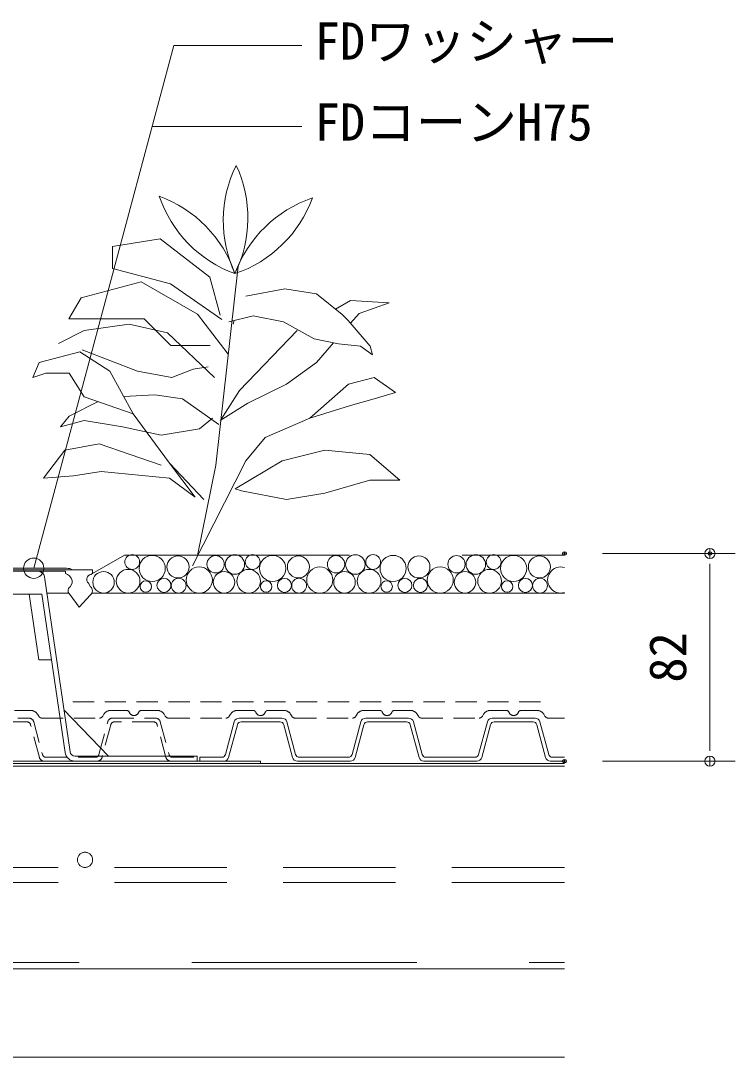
# Model space of a CAD drawing. Units: millimetres, scale not verified. Extents: x -1485 to 1485, y -1050 to 1050.
# Drawn here: x 637.7 to 920, y -255.8 to 153.7 of the extents above; entities that cross this region are included whole.
import ezdxf
from ezdxf.enums import TextEntityAlignment as Align

# ---------------------------------------------------------------- set-up
doc = ezdxf.new("R2010")
doc.units = ezdxf.units.MM
doc.header["$LTSCALE"] = 7
doc.header["$PDMODE"] = 32
doc.header["$PDSIZE"] = 1.4
for name, pattern in [('DASHED1', [1.8, 1.2, -0.6]), ('USER1', [19.05, 12.7, -6.35]), ('USER2', [9.525, 6.35, -3.175])]:
    doc.linetypes.add(name, pattern=pattern)
for name, color, linetype, lineweight in [('0-0_0', 7, 'Continuous', 9), ('0-4_KUTAI', 3, 'Continuous', 18), ('0-5_BOUSUI', 1, 'Continuous', 18), ('0-7_dannnetu', 6, 'Continuous', 18), ('0-8_KANAMONO', 4, 'Continuous', 18), ('0-A_tensen', 7, 'USER2', 18), ('0-B_sunpo', 7, 'Continuous', 9), ('0-C_MOJI', 7, 'Continuous', 18), ('0-D_ecom', 7, 'Continuous', 9), ('0-E_GREEN', 3, 'Continuous', 18), ('0-F_bousui2', 7, 'USER1', 9), ('1-0_FD-L', 8, 'DASHED1', 18)]:
    doc.layers.add(name, color=color, linetype=linetype, lineweight=lineweight)
doc.layers.add('0-2_DEFPOINTS', color=7, linetype='Continuous')
doc.styles.add('ＭＳ ゴシック', font='')
doc.styles.get('ＭＳ ゴシック').set_extended_font_data('MS Gothic')

# ---------------------------------------------------------------- blocks, each defined once
blk = doc.blocks.new('_Dot')
at = {"layer": '0-0_0'}
for p, q in [((-0.5, 0), (-1, 0)), ((0.25, 0), (-0.25, 0))]:
    blk.add_line(p, q, dxfattribs=at)
blk.add_circle((0, 0), 0.25, dxfattribs=at)
blk = doc.blocks.new('D3')
at = {"layer": '0-2_DEFPOINTS'}
for p in [(2337.513, 993.199), (2395.013, 993.199), (2337.513, 911.199)]:
    blk.add_point(p, dxfattribs=at)
at = {"layer": '0-B_sunpo'}
for p, q in [((2352.513, 993.199), (2405.013, 993.199)), ((2395.013, 919.199), (2395.013, 985.199)), ((2352.513, 911.199), (2405.013, 911.199))]:
    blk.add_line(p, q, dxfattribs=at)
at = {"layer": '0-B_sunpo', "xscale": 8, "yscale": 8}
for p, rotation in [((2395.013, 993.199), 90), ((2395.013, 911.199), 270)]:
    blk.add_blockref('_Dot', p, dxfattribs=dict(at, rotation=rotation))
at = {"layer": '0-B_sunpo', "style": 'ＭＳ ゴシック'}
blk.add_text('82', height=14.66, rotation=90, dxfattribs=at).set_placement((2390.013, 942.199), align=Align.BOTTOM_LEFT)

msp = doc.modelspace()

# ---------------------------------------------------------------- linework, layer by layer
at = {"layer": '0-4_KUTAI'}
msp.add_line((852.491, -140.779), (-207.912, -140.779), dxfattribs=at)
at = {"layer": '0-5_BOUSUI'}
msp.add_line((852.491, -139.779), (-118.186, -139.779), dxfattribs=at)
msp.add_lwpolyline([(852.491, -255.779), (-628.272, -255.779), (-671.912, -212.14), (-671.912, 94.221)], dxfattribs=at)
msp.add_lwpolyline([(532.436, -138.779), (732.436, -138.779), (732.436, -139.779), (532.436, -139.779)], close=True, dxfattribs=at)
at = {"layer": '0-7_dannnetu'}
msp.add_line((852.491, -220.779), (-628.272, -220.779), dxfattribs=at)
at = {"layer": '0-8_KANAMONO'}
for p, q in [((609.101, -62.579), (655.77, -62.579)), ((657.165, -69.925), (657.955, -68.533)), ((664.485, -68.533), (665.274, -69.925))]:
    msp.add_line(p, q, dxfattribs=at)
for points in [[(599.537, -65.022), (598.829, -64.679), (598.829, -63.179), (666.042, -63.179), (666.042, -64.679), (665.334, -65.022)], [(656.105, -65.022), (655.398, -64.679), (655.398, -63.779), (609.474, -63.779)], [(665.196, -73.094), (660.72, -77.979), (657.244, -73.094)]]:
    msp.add_lwpolyline(points, dxfattribs=at)
for centre, radius, start, end in [((655.77, -68.088), 5.508, 63.00853, 90), ((654.704, -68.003), 3.294, 350.73331, 64.81727), ((665.744, -66.979), 2, 101.81701, 230.98411), ((658.424, -71.479), 2, 129.0159, 233.82139), ((664.015, -71.479), 2, 306.17861, 50.9841)]:
    msp.add_arc(centre, radius, start, end, dxfattribs=at)
at = {"layer": '0-A_tensen'}
msp.add_line((852.491, -186.779), (-161.912, -186.779), dxfattribs=at)
msp.add_lwpolyline([(852.491, -180.779), (-161.912, -180.779), (-161.912, -186.779)], dxfattribs=at)
msp.add_circle((663.088, -177.779), 3, dxfattribs=at)
at = {"layer": '0-C_MOJI'}
for p, q in [((642.821, -62.579), (698.165, 143.966)), ((698.165, 143.966), (748.794, 143.966)), ((689.59, 111.966), (748.794, 111.966))]:
    msp.add_line(p, q, dxfattribs=at)
msp.add_circle((642.821, -62.579), 4, dxfattribs=at)
at = {"layer": '0-D_ecom', "color": 150, "lineweight": 18}
for p, q in [((620.296, -63.779), (644.575, -63.779)), ((647.049, -65.917), (657.185, -135.069)), ((640.98, -72.779), (644.791, -98.779)), ((644.791, -98.779), (649.844, -98.779)), ((654.759, -118.517), (672.387, -136.779))]:
    msp.add_line(p, q, dxfattribs=at)
at = {"layer": '0-D_ecom', "color": 1, "lineweight": 18}
msp.add_line((852.491, -139.779), (-118.186, -139.779), dxfattribs=at)
at = {"layer": '0-D_ecom', "color": 150, "lineweight": 18}
for points in [[(655.206, -135.359), (646.033, -72.779), (618.838, -72.779), (609.665, -135.359)], [(659.164, -136.779), (707.436, -136.779), (707.436, -138.779), (659.164, -138.779)]]:
    msp.add_lwpolyline(points, dxfattribs=at)
at = {"layer": '0-D_ecom'}
for centre, radius in [((681.736, -60.115), 2.929), ((722.306, -61.091), 3.851), ((729.331, -60.115), 2.929), ((769.902, -61.091), 3.851), ((776.927, -60.115), 2.929), ((817.497, -61.091), 3.851), ((824.522, -60.115), 2.929), ((689.63, -62.653), 5.17), ((699.828, -62.037), 4.364), ((714.667, -61.014), 3.421), ((737.226, -62.653), 5.17), ((747.424, -62.037), 4.364), ((762.262, -61.014), 3.421), ((784.822, -62.653), 5.17), ((795.019, -62.037), 4.364), ((809.858, -61.014), 3.421), ((832.417, -62.653), 5.17), ((842.615, -62.037), 4.364), ((670.411, -68.126), 4.253), ((680.132, -67.708), 4.671), ((708.232, -67.221), 5.158), ((718.006, -68.126), 4.253), ((727.728, -67.708), 4.671), ((755.828, -67.221), 5.158), ((765.602, -68.126), 4.253), ((775.323, -67.708), 4.671), ((803.424, -67.221), 5.158), ((813.197, -68.126), 4.253), ((822.919, -67.708), 4.671), ((687.076, -69.833), 2.261), ((694.285, -69.347), 2.774), ((700.074, -69.451), 2.929), ((734.672, -69.833), 2.261), ((741.88, -69.347), 2.774), ((747.669, -69.451), 2.929), ((782.267, -69.833), 2.261), ((789.476, -69.347), 2.774), ((795.593, -69.347), 2.774), ((829.863, -69.833), 2.261), ((837.071, -69.347), 2.774), ((842.861, -69.451), 2.929)]:
    msp.add_circle(centre, radius, dxfattribs=at)
at = {"layer": '0-D_ecom', "color": 150, "lineweight": 18}
for centre, radius, start, end in [((644.575, -66.279), 2.5, 8.33877, 90), ((659.164, -134.779), 2, 188.33877, 270), ((659.164, -134.779), 4, 188.33877, 270)]:
    msp.add_arc(centre, radius, start, end, dxfattribs=at)
at = {"layer": '0-D_ecom'}
msp.add_arc((851.019, -67.221), 5.158, 73.42361, 286.57639, dxfattribs=at)
at = {"layer": '0-E_GREEN'}
for p, q in [((723.55, 56.785), (714.809, -21.888)), ((726.621, 44.887), (742.039, 47.778)), ((742.039, 47.778), (754.567, 45.851)), ((754.567, 45.851), (764.685, 37.66)), ((762.045, 39.797), (768.012, 43.138)), ((768.012, 43.138), (783.212, 42.293)), ((783.212, 42.293), (771.39, 38.071)), ((719.876, 34.769), (729.512, 37.178)), ((729.512, 37.178), (741.558, 34.769)), ((764.685, 37.66), (767.094, 35.251)), ((771.39, 38.071), (768.009, 34.183)), ((680.482, 33.848), (662.747, 31.315)), ((722.005, 35.301), (721.565, 33.848)), ((741.558, 34.769), (753.603, 28.023)), ((767.094, 35.251), (775.767, 25.133)), ((662.747, 31.315), (652.614, 26.248)), ((724.098, 7.669), (746.899, 31.315)), ((753.603, 28.023), (763.239, 26.096)), ((761.312, 26.482), (754.5, 18.648)), ((763.239, 26.096), (771.912, 25.133)), ((771.912, 25.133), (776.73, 21.76)), ((775.767, 25.133), (776.73, 21.76)), ((661.058, 22.87), (645.013, 18.648)), ((672.881, 15.27), (661.058, 22.87)), ((661.903, 23.715), (683.859, 15.27)), ((645.013, 18.648), (642.48, 12.736)), ((705.816, 16.114), (711.728, 16.959)), ((754.5, 18.648), (742.677, 10.203)), ((642.48, 12.736), (647.547, 14.425)), ((647.547, 14.425), (656.836, 14.425)), ((656.836, 14.425), (662.747, 5.136)), ((683.859, 15.27), (697.371, 12.736)), ((697.371, 12.736), (705.816, 16.114)), ((767.167, 10.203), (777.301, 12.736)), ((742.677, 10.203), (727.476, 2.602)), ((751.966, -3.309), (767.167, 10.203)), ((715.95, -5.842), (701.594, 4.291)), ((724.098, 7.669), (716.8, -3.968)), ((777.301, 4.291), (768.012, 1.758)), ((668.226, 3.23), (656.836, -2.465)), ((727.476, 2.602), (716.498, -4.153)), ((768.012, 1.758), (751.966, -3.309)), ((656.836, -2.465), (653.458, -6.687)), ((682.171, -1.62), (696.527, -21.043)), ((708.35, -7.531), (713.417, -3.309)), ((734.232, -10.909), (751.966, -3.309)), ((653.458, -6.687), (662.747, -4.153)), ((662.747, -4.153), (677.948, -6.687)), ((677.948, -6.687), (693.149, -10.065)), ((693.149, -10.065), (708.35, -7.531)), ((726.632, -20.199), (734.232, -10.909)), ((655.147, -15.976), (646.702, -26.955)), ((668.659, -13.443), (655.147, -15.976)), ((693.149, -21.888), (668.659, -13.443)), ((740.988, -20.199), (757.878, -15.976)), ((757.878, -15.976), (775.612, -17.665)), ((705.52, -61.579), (726.632, -20.199)), ((722.409, -31.177), (740.988, -20.199)), ((775.612, -17.665), (787.435, -27.799)), ((658.525, -26.11), (669.503, -24.421)), ((669.503, -24.421), (696.527, -26.955)), ((696.527, -21.043), (706.661, -34.555)), ((696.527, -21.043), (710.039, -35.399)), ((714.809, -21.888), (707.548, -57.602)), ((646.702, -26.955), (658.525, -26.11)), ((696.527, -26.955), (706.661, -34.555)), ((775.612, -27.799), (757.878, -32.866)), ((787.435, -27.799), (775.612, -27.799)), ((724.943, -32.022), (722.409, -31.177)), ((742.677, -35.399), (724.943, -32.022)), ((757.878, -32.866), (742.677, -35.399))]:
    msp.add_line(p, q, dxfattribs=at)
for points in [[(716.492, 37.38), (712.466, 52.403), (692.821, 67.601), (673.988, 64.493), (673.988, 55.858), (696.887, 49.722), (717.183, 35.653)], [(712.518, 25.464), (696.967, 25.464), (686.517, 35.915), (656.709, 35.915), (661.521, 44.249), (685.238, 50.604), (707.531, 37.733), (719.602, 22.01)], [(714.261, 12.736), (695.682, 30.47), (680.482, 33.848)], [(662.747, 5.136), (682.171, -1.62), (672.881, 15.27)], [(777.301, 12.736), (785.746, 6.825), (777.301, 4.291)], [(701.594, 4.291), (690.615, 5.98), (678.386, 5.261)]]:
    msp.add_lwpolyline(points, dxfattribs=at)
for centre, start, end in [((767.169, 74.68), 153.71754, 204.97119), ((677.98, 75.7), 333.71754, 24.97119), ((675.482, 37.925), 18.71754, 69.97119), ((739.271, 100.27), 198.71754, 249.97119), ((768.802, 36.857), 108.71754, 159.97119), ((706.457, 100.645), 288.71754, 339.97119)]:
    msp.add_arc(centre, 49.464, start, end, dxfattribs=at)
at = {"layer": '0-F_bousui2'}
msp.add_line((-628.272, -218.279), (852.491, -218.279), dxfattribs=at)
at = {"layer": '1-0_FD-L', "color": 4, "linetype": 'USER1'}
for p, q in [((666.042, -64.679), (678.686, -57.379)), ((678.686, -57.379), (852.491, -57.379))]:
    msp.add_line(p, q, dxfattribs=at)
at = {"layer": '1-0_FD-L', "color": 4, "linetype": 'Continuous'}
for p, q in [((647.874, -72.379), (656.638, -72.379)), ((665.801, -72.379), (852.491, -72.379))]:
    msp.add_line(p, q, dxfattribs=at)
at = {"layer": '1-0_FD-L'}
for p, q in [((843.057, -115.379), (654.592, -115.379)), ((623.97, -121.779), (640.901, -121.779)), ((635.264, -118.779), (641.737, -118.779)), ((644.309, -120.236), (644.799, -121.051)), ((646.085, -121.779), (668.786, -121.779)), ((670.073, -121.051), (670.562, -120.236)), ((673.134, -118.779), (679.607, -118.779)), ((673.97, -121.779), (690.901, -121.779)), ((685.264, -118.779), (691.737, -118.779)), ((694.309, -120.236), (694.799, -121.051)), ((696.085, -121.779), (718.786, -121.779)), ((720.073, -121.051), (720.562, -120.236)), ((723.134, -118.779), (729.607, -118.779)), ((735.264, -118.779), (741.737, -118.779)), ((740.686, -118.779), (741.737, -118.779)), ((744.309, -120.236), (744.799, -121.051)), ((744.309, -120.236), (744.799, -121.051)), ((746.085, -121.779), (768.786, -121.779)), ((746.085, -121.779), (768.786, -121.779)), ((770.073, -121.051), (770.562, -120.236)), ((770.073, -121.051), (770.562, -120.236)), ((773.134, -118.779), (779.607, -118.779)), ((773.134, -118.779), (779.607, -118.779)), ((785.264, -118.779), (791.737, -118.779)), ((785.264, -118.779), (791.737, -118.779)), ((794.309, -120.236), (794.799, -121.051)), ((796.085, -121.779), (818.786, -121.779)), ((820.073, -121.051), (820.562, -120.236)), ((823.134, -118.779), (829.607, -118.779)), ((835.264, -118.779), (841.737, -118.779)), ((844.309, -120.236), (844.799, -121.051)), ((846.085, -121.779), (852.491, -121.779)), ((640.134, -123.279), (624.738, -123.279)), ((645.041, -137.297), (641.583, -124.391)), ((642.833, -123.262), (646.291, -136.168)), ((668.58, -136.168), (672.038, -123.262)), ((673.289, -124.391), (669.831, -137.297)), ((690.134, -123.279), (674.738, -123.279)), ((695.041, -137.297), (691.583, -124.391)), ((692.833, -123.262), (696.291, -136.168)), ((667.899, -138.779), (646.972, -138.779)), ((647.74, -137.279), (667.131, -137.279))]:
    msp.add_line(p, q, dxfattribs=at)
at = {"layer": '1-0_FD-L', "linetype": 'Continuous'}
for p, q in [((723.97, -121.779), (740.901, -121.779)), ((773.97, -121.779), (790.901, -121.779)), ((823.97, -121.779), (840.901, -121.779)), ((718.58, -136.168), (722.038, -123.262)), ((723.289, -124.391), (719.831, -137.297)), ((740.134, -123.279), (724.738, -123.279)), ((745.041, -137.297), (741.583, -124.391)), ((742.833, -123.262), (746.291, -136.168)), ((768.58, -136.168), (772.038, -123.262)), ((773.289, -124.391), (769.831, -137.297)), ((790.134, -123.279), (774.738, -123.279)), ((791.814, -125.256), (791.583, -124.391)), ((795.041, -137.297), (791.583, -124.391)), ((792.833, -123.262), (796.291, -136.168)), ((818.58, -136.168), (822.038, -123.262)), ((823.289, -124.391), (819.831, -137.297)), ((840.134, -123.279), (824.738, -123.279)), ((845.041, -137.297), (841.583, -124.391)), ((842.833, -123.262), (846.291, -136.168)), ((767.899, -138.779), (746.972, -138.779)), ((747.74, -137.279), (767.131, -137.279)), ((817.899, -138.779), (796.972, -138.779)), ((797.74, -137.279), (817.131, -137.279)), ((852.491, -138.779), (846.972, -138.779)), ((847.74, -137.279), (852.491, -137.279))]:
    msp.add_line(p, q, dxfattribs=at)
at = {"layer": '1-0_FD-L'}
msp.add_lwpolyline([(697.74, -137.279), (708.436, -137.279), (708.436, -138.779), (696.972, -138.779)], dxfattribs=at)
at = {"layer": '1-0_FD-L', "linetype": 'Continuous'}
msp.add_lwpolyline([(717.899, -138.779), (708.436, -138.779), (708.436, -137.279), (717.131, -137.279)], dxfattribs=at)
at = {"layer": '1-0_FD-L'}
for centre, radius, start, end in [((640.901, -123.779), 2, 15, 90), ((641.737, -121.779), 3, 30.96376, 90), ((646.085, -120.279), 1.5, 210.96376, 270), ((668.786, -120.279), 1.5, 270, 329.03624), ((673.134, -121.779), 3, 90, 149.03624), ((673.97, -123.779), 2, 90, 165), ((679.607, -119.779), 1, 19.47122, 90), ((682.436, -118.779), 2, 199.47122, 340.52878), ((685.264, -119.779), 1, 90, 160.52878), ((690.901, -123.779), 2, 15, 90), ((691.737, -121.779), 3, 30.96376, 90), ((696.085, -120.279), 1.5, 210.96376, 270), ((718.786, -120.279), 1.5, 270, 329.03624), ((723.134, -121.779), 3, 90, 149.03624), ((729.607, -119.779), 1, 19.47122, 90), ((732.436, -118.779), 2, 199.47122, 340.52878), ((735.264, -119.779), 1, 90, 160.52878), ((741.737, -121.779), 3, 30.96376, 90), ((741.737, -121.779), 3, 30.96376, 90), ((746.085, -120.279), 1.5, 210.96376, 270), ((746.085, -120.279), 1.5, 210.96376, 270), ((768.786, -120.279), 1.5, 270, 329.03624), ((768.786, -120.279), 1.5, 270, 329.03624), ((773.134, -121.779), 3, 90, 149.03624), ((773.134, -121.779), 3, 90, 149.03624), ((779.607, -119.779), 1, 19.47122, 90), ((779.607, -119.779), 1, 19.47122, 90), ((782.436, -118.779), 2, 199.47122, 340.52878), ((782.436, -118.779), 2, 199.47122, 340.52878), ((785.264, -119.779), 1, 90, 160.52878), ((785.264, -119.779), 1, 90, 160.52878), ((791.737, -121.779), 3, 30.96376, 90), ((791.737, -121.779), 3, 88.52446, 90), ((796.085, -120.279), 1.5, 210.96376, 270), ((818.786, -120.279), 1.5, 270, 329.03624), ((823.134, -121.779), 3, 90, 149.03624), ((829.607, -119.779), 1, 19.47122, 90), ((832.436, -118.779), 2, 199.47122, 340.52878), ((835.264, -119.779), 1, 90, 160.52878), ((841.737, -121.779), 3, 30.96376, 90), ((846.085, -120.279), 1.5, 210.96376, 270), ((640.134, -124.779), 1.5, 15, 90), ((674.738, -124.779), 1.5, 90, 165), ((690.134, -124.779), 1.5, 15, 90), ((646.972, -136.779), 2, 195, 270), ((647.74, -135.779), 1.5, 195, 270), ((667.131, -135.779), 1.5, 270, 345), ((667.899, -136.779), 2, 270, 345), ((696.972, -136.779), 2, 195, 270), ((697.74, -135.779), 1.5, 195, 270)]:
    msp.add_arc(centre, radius, start, end, dxfattribs=at)
at = {"layer": '1-0_FD-L', "linetype": 'Continuous'}
for centre, radius, start, end in [((723.97, -123.779), 2, 90, 165), ((740.901, -123.779), 2, 15, 90), ((773.97, -123.779), 2, 90, 165), ((790.901, -123.779), 2, 15, 90), ((823.97, -123.779), 2, 90, 165), ((840.901, -123.779), 2, 15, 90), ((724.738, -124.779), 1.5, 90, 165), ((740.134, -124.779), 1.5, 15, 90), ((774.738, -124.779), 1.5, 90, 165), ((790.134, -124.779), 1.5, 15, 90), ((824.738, -124.779), 1.5, 90, 165), ((840.134, -124.779), 1.5, 15, 90), ((717.131, -135.779), 1.5, 270, 345), ((717.899, -136.779), 2, 270, 345), ((746.972, -136.779), 2, 195, 270), ((747.74, -135.779), 1.5, 195, 270), ((767.131, -135.779), 1.5, 270, 345), ((767.899, -136.779), 2, 270, 345), ((796.972, -136.779), 2, 195, 270), ((797.74, -135.779), 1.5, 195, 270), ((817.131, -135.779), 1.5, 270, 345), ((817.899, -136.779), 2, 270, 345), ((846.972, -136.779), 2, 195, 270), ((847.74, -135.779), 1.5, 195, 270)]:
    msp.add_arc(centre, radius, start, end, dxfattribs=at)

# ---------------------------------------------------------------- block references
at = {"layer": '0-B_sunpo'}
msp.add_blockref('D3', (-1485.022, -1049.978), dxfattribs=at)

# ---------------------------------------------------------------- texts
at = {"layer": '0-C_MOJI', "style": 'ＭＳ ゴシック'}
for s, p in [('FDワッシャー', (753.794, 133.966)), ('FDコーンH75', (753.794, 101.966))]:
    msp.add_text(s, height=14.66, dxfattribs=at).set_placement(p, align=Align.BOTTOM_LEFT)

doc.saveas('drawing.dxf')
